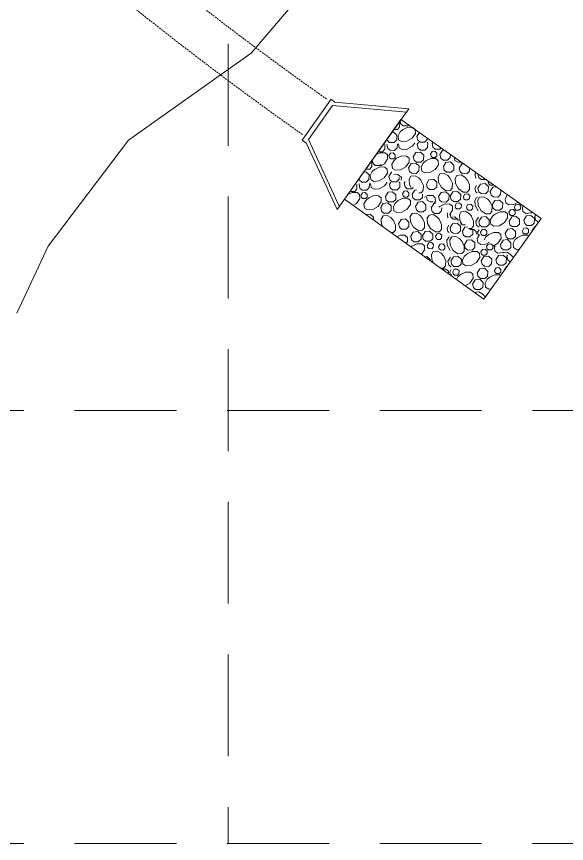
# Model space of a CAD drawing. Extents: x 33353 to 37237, y 80141 to 82571.
# Drawn here: x 35931.8 to 36008.8, y 80386.5 to 80502.3 of the extents above; entities that cross this region are included whole.
import ezdxf

# ---------------------------------------------------------------- set-up
doc = ezdxf.new("R2010")
doc.units = 0
doc.header["$MEASUREMENT"] = 0
doc.linetypes.add('HIDDEN', pattern=[0.375, 0.25, -0.125])
doc.layers.add('GRID', color=254, linetype='HIDDEN')
for name, color, linetype, lineweight in [('STRM-42', 7, 'Continuous', 0), ('TOPOSHD-33', 7, 'Continuous', 0), ('TOPOSHD-43', 7, 'Continuous', 0), ('TOPOSHD-6', 7, 'Continuous', 0)]:
    doc.layers.add(name, color=color, linetype=linetype, lineweight=lineweight)

# ---------------------------------------------------------------- blocks, each defined once
blk = doc.blocks.new('A$C7B3A522E')
at = {"layer": 'STRM-42', "color": 1, "linetype": 'Continuous', "lineweight": 0}
for p, q in [((7.56, 24.79), (0, 13.41)), ((7.4, 24.51), (7.43, 24.46)), ((7.43, 24.46), (7.43, 23.77)), ((7.59, 24.2), (7.47, 24.61)), ((27.6, 11.52), (7.55, 24.79)), ((7.15, 23.41), (6.64, 23.38)), ((7.43, 23.77), (7.15, 23.41)), ((7.53, 23.07), (7.88, 23.41)), ((7.91, 23.94), (7.59, 24.2)), ((7.85, 23.39), (8.57, 23.75)), ((8.55, 23.94), (7.91, 23.94)), ((8.72, 24.12), (8.55, 23.94)), ((8.57, 23.75), (9.26, 23.75)), ((9.26, 23.75), (9.61, 23.47)), ((9.61, 23.47), (9.65, 22.91)), ((5.76, 21.83), (5.71, 22)), ((6.36, 22.97), (6.61, 23)), ((6.61, 23), (7.09, 22.58)), ((7.09, 22.58), (7.08, 21.94)), ((7.24, 22.53), (7.53, 23.07)), ((7.33, 21.96), (7.24, 22.53)), ((9.21, 22.23), (8.48, 21.78)), ((9.65, 22.91), (9.21, 22.23)), ((9.87, 22.47), (10.22, 23.07)), ((10.01, 21.99), (9.87, 22.47)), ((10.22, 23.07), (10.26, 23.08)), ((11.33, 22.1), (10.97, 21.73)), ((11.34, 22.35), (11.33, 22.1)), ((5.43, 21.25), (5.43, 20.57)), ((5.72, 21.2), (5.77, 21.28)), ((5.72, 21.2), (5.77, 21.28)), ((5.86, 20.71), (5.72, 21.2)), ((6.08, 21.56), (5.76, 21.83)), ((6.72, 21.57), (6.08, 21.56)), ((7.08, 21.94), (6.72, 21.57)), ((7.19, 21.4), (7.18, 20.82)), ((7.76, 21.71), (7.33, 21.96)), ((7.43, 20.85), (7.34, 21.41)), ((7.86, 20.6), (7.43, 20.85)), ((8.48, 21.78), (7.76, 21.71)), ((9.31, 21.12), (8.58, 20.67)), ((9.63, 21.61), (9.31, 21.12)), ((9.97, 21.36), (10.15, 21.66)), ((9.97, 21.36), (10.15, 21.66)), ((10.11, 20.87), (9.97, 21.36)), ((10.34, 21.72), (10.01, 21.99)), ((10.43, 20.61), (10.11, 20.87)), ((10.97, 21.73), (10.34, 21.72)), ((11.43, 20.98), (11.07, 20.62)), ((11.29, 21.76), (11.44, 21.63)), ((11.44, 21.63), (11.43, 20.98)), ((12.03, 21.56), (12.17, 21.8)), ((12.03, 21.56), (12.17, 21.8)), ((12.17, 21.08), (12.03, 21.56)), ((12.49, 20.81), (12.17, 21.08)), ((13.32, 21.02), (13.12, 20.82)), ((4.21, 19.78), (4.8, 20.07)), ((4.59, 20.18), (4.52, 20.23)), ((5.15, 20.22), (4.59, 20.18)), ((4.8, 20.07), (5.49, 20.07)), ((5.43, 20.57), (5.15, 20.22)), ((5.49, 20.07), (5.84, 19.79)), ((5.84, 19.79), (5.88, 19.23)), ((6.18, 20.45), (5.86, 20.71)), ((6.03, 19.7), (6.25, 20.06)), ((6.12, 19.41), (6.03, 19.7)), ((6.81, 20.46), (6.18, 20.45)), ((6.25, 20.06), (6.62, 20.12)), ((6.62, 20.12), (6.91, 19.86)), ((7.18, 20.82), (6.81, 20.46)), ((6.91, 19.86), (6.91, 19.48)), ((7.11, 19.36), (7.83, 19.71)), ((7.83, 19.71), (8.52, 19.71)), ((8.58, 20.67), (7.86, 20.6)), ((8.52, 19.71), (8.87, 19.44)), ((9.46, 19.63), (9.81, 20.24)), ((9.81, 20.24), (10.45, 20.33)), ((11.07, 20.62), (10.43, 20.61)), ((10.45, 20.33), (10.93, 19.91)), ((10.93, 19.91), (10.92, 19.26)), ((11.86, 20.08), (12.07, 20.44)), ((11.95, 19.79), (11.86, 20.08)), ((12.14, 19.63), (11.95, 19.79)), ((12.07, 20.44), (12.45, 20.5)), ((12.45, 20.5), (12.74, 20.24)), ((13.12, 20.82), (12.49, 20.81)), ((12.74, 19.85), (12.52, 19.64)), ((12.74, 20.24), (12.74, 19.85)), ((13.18, 20.05), (13.53, 20.65)), ((13.32, 19.56), (13.18, 20.05)), ((13.53, 20.65), (13.81, 20.69)), ((14.65, 20.12), (14.64, 19.67)), ((15.31, 19.31), (15.24, 19.73)), ((3.66, 18.84), (3.68, 18.79)), ((3.68, 18.79), (3.69, 18.1)), ((3.85, 18.53), (3.73, 18.94)), ((4.17, 18.27), (3.85, 18.53)), ((5.44, 18.55), (4.96, 18.26)), ((5.88, 19.23), (5.44, 18.55)), ((6.31, 19.25), (6.12, 19.41)), ((6.69, 19.26), (6.31, 19.25)), ((6.5, 18.5), (6.78, 19.04)), ((6.91, 19.48), (6.69, 19.26)), ((6.78, 19.04), (7.13, 19.37)), ((8.91, 18.88), (8.47, 18.2)), ((8.84, 18.07), (9.2, 18.67)), ((8.87, 19.44), (8.91, 18.88)), ((9.2, 18.67), (9.83, 18.76)), ((9.6, 19.15), (9.46, 19.63)), ((9.93, 18.89), (9.6, 19.15)), ((9.83, 18.76), (10.31, 18.34)), ((10.56, 18.9), (9.93, 18.89)), ((10.92, 19.26), (10.56, 18.9)), ((10.61, 18.25), (10.89, 18.8)), ((10.89, 18.8), (11.24, 19.13)), ((11.21, 19.11), (11.93, 19.47)), ((11.93, 19.47), (12.62, 19.47)), ((12.52, 19.64), (12.14, 19.63)), ((13.02, 18.63), (12.58, 17.95)), ((12.62, 19.47), (12.98, 19.18)), ((12.98, 19.18), (13.02, 18.63)), ((13.65, 19.3), (13.32, 19.56)), ((14.28, 19.31), (13.65, 19.3)), ((13.71, 18.38), (14.06, 18.98)), ((14.06, 18.98), (14.69, 19.07)), ((14.64, 19.67), (14.28, 19.31)), ((14.69, 19.07), (15.18, 18.65)), ((15.18, 18.65), (15.17, 18)), ((15.74, 19.05), (15.31, 19.31)), ((16.17, 19.1), (15.74, 19.05)), ((15.92, 18.22), (16.27, 18.83)), ((16.27, 18.83), (16.52, 18.86)), ((3.41, 17.74), (2.9, 17.71)), ((3.69, 18.1), (3.41, 17.74)), ((3.5, 16.86), (3.78, 17.4)), ((3.78, 17.4), (4.13, 17.74)), ((4.11, 17.72), (4.83, 18.08)), ((4.8, 18.27), (4.17, 18.27)), ((4.98, 18.45), (4.8, 18.27)), ((4.83, 18.08), (5.52, 18.08)), ((5.52, 18.08), (5.87, 17.8)), ((5.87, 17.8), (5.91, 17.24)), ((6.13, 16.8), (6.48, 17.4)), ((6.48, 17.4), (6.52, 17.41)), ((6.59, 17.93), (6.5, 18.5)), ((7.02, 17.68), (6.59, 17.93)), ((7.74, 17.75), (7.02, 17.68)), ((8.47, 18.2), (7.74, 17.75)), ((8.98, 17.58), (8.84, 18.07)), ((9.3, 17.32), (8.98, 17.58)), ((10.3, 17.69), (9.94, 17.33)), ((10.31, 18.34), (10.3, 17.69)), ((10.7, 17.68), (10.61, 18.25)), ((11.13, 17.43), (10.7, 17.68)), ((11.85, 17.51), (11.13, 17.43)), ((12.58, 17.95), (11.85, 17.51)), ((13.26, 17.35), (13.83, 17.44)), ((13.85, 17.89), (13.71, 18.38)), ((13.83, 17.44), (14.37, 17.16)), ((14.17, 17.63), (13.85, 17.89)), ((14.8, 17.64), (14.17, 17.63)), ((15.17, 18), (14.8, 17.64)), ((16.06, 17.74), (15.92, 18.22)), ((16.38, 17.48), (16.06, 17.74)), ((17.01, 17.49), (16.38, 17.48)), ((17.38, 17.85), (17.01, 17.49)), ((17.38, 18.28), (17.38, 17.85)), ((18.15, 17.44), (18.29, 17.67)), ((18.15, 17.44), (18.29, 17.67)), ((18.29, 16.96), (18.15, 17.44)), ((18.71, 17), (18.57, 17.48)), ((2.02, 16.16), (1.97, 16.33)), ((2.62, 17.3), (2.86, 17.33)), ((2.86, 17.33), (3.35, 16.91)), ((3.34, 16.27), (2.97, 15.9)), ((3.35, 16.91), (3.34, 16.27)), ((3.59, 16.29), (3.5, 16.86)), ((4.02, 16.04), (3.59, 16.29)), ((5.47, 16.56), (4.74, 16.11)), ((5.91, 17.24), (5.47, 16.56)), ((6.27, 16.32), (6.13, 16.8)), ((6.59, 16.05), (6.27, 16.32)), ((6.79, 17.02), (7.39, 17.12)), ((7.59, 16.43), (7.23, 16.06)), ((7.39, 17.12), (7.87, 16.7)), ((7.59, 16.68), (7.59, 16.43)), ((7.87, 16.7), (7.87, 16.3)), ((8.96, 16.47), (9.21, 16.9)), ((9.03, 15.75), (8.96, 16.47)), ((9.21, 16.9), (9.78, 16.99)), ((9.94, 17.33), (9.3, 17.32)), ((9.78, 16.99), (10.32, 16.7)), ((10.32, 16.7), (10.66, 16.36)), ((10.63, 16.38), (11, 15.66)), ((11.4, 15.88), (11.75, 16.49)), ((11.75, 16.49), (12.38, 16.58)), ((12.38, 16.58), (12.87, 16.16)), ((13.01, 16.92), (13.26, 17.35)), ((13.08, 16.2), (13.01, 16.92)), ((14.37, 17.16), (14.7, 16.81)), ((14.68, 16.84), (15.04, 16.12)), ((15.4, 16.77), (15.65, 17.2)), ((15.48, 16.05), (15.4, 16.77)), ((15.65, 17.2), (16.22, 17.29)), ((16.22, 17.29), (16.77, 17)), ((16.77, 17), (17.1, 16.65)), ((17.08, 16.68), (17.44, 15.96)), ((18.35, 16.91), (18.29, 16.96)), ((19.03, 16.74), (18.71, 17)), ((19.67, 16.74), (19.03, 16.74)), ((19.67, 16.74), (19.67, 16.74)), ((20.05, 16.44), (20.07, 16.48)), ((20.05, 16.44), (20.07, 16.48)), ((20.13, 16.15), (20.05, 16.44)), ((1.69, 15.58), (1.69, 14.9)), ((1.98, 15.53), (2.02, 15.61)), ((1.98, 15.53), (2.02, 15.61)), ((2.12, 15.04), (1.98, 15.53)), ((2.34, 15.89), (2.02, 16.16)), ((2.97, 15.9), (2.34, 15.89)), ((3.43, 15.15), (3.07, 14.79)), ((3.44, 15.73), (3.43, 15.15)), ((3.69, 15.18), (3.6, 15.74)), ((4.12, 14.93), (3.69, 15.18)), ((4.74, 16.11), (4.02, 16.04)), ((5.57, 15.45), (4.83, 15)), ((5.89, 15.94), (5.57, 15.45)), ((6.23, 15.69), (6.41, 15.99)), ((6.23, 15.69), (6.41, 15.99)), ((6.37, 15.2), (6.23, 15.69)), ((6.69, 14.94), (6.37, 15.2)), ((7.23, 16.06), (6.59, 16.05)), ((7.69, 15.31), (7.33, 14.95)), ((7.55, 16.09), (7.7, 15.96)), ((7.7, 15.96), (7.69, 15.31)), ((8.29, 15.89), (8.42, 16.13)), ((8.29, 15.89), (8.42, 16.13)), ((8.43, 15.41), (8.29, 15.89)), ((8.75, 15.14), (8.43, 15.41)), ((9.38, 15.15), (8.75, 15.14)), ((9.28, 15.35), (9.03, 15.75)), ((9.58, 15.35), (9.38, 15.15)), ((11, 15.66), (11, 14.97)), ((11.54, 15.4), (11.4, 15.88)), ((11.86, 15.14), (11.54, 15.4)), ((12.49, 15.15), (11.86, 15.14)), ((12.86, 15.51), (12.49, 15.15)), ((12.87, 16.16), (12.86, 15.51)), ((13.53, 15.47), (13.08, 16.2)), ((14.2, 15.03), (13.53, 15.47)), ((14.76, 15.07), (14.2, 15.03)), ((15.04, 15.42), (14.76, 15.07)), ((15.04, 16.12), (15.04, 15.42)), ((15.93, 15.32), (15.48, 16.05)), ((16.6, 14.88), (15.93, 15.32)), ((17.44, 15.27), (17.16, 14.92)), ((17.44, 15.96), (17.44, 15.27)), ((18.22, 15.47), (18.44, 15.86)), ((18.22, 15.47), (18.44, 15.86)), ((18.35, 14.98), (18.22, 15.47)), ((18.64, 15.5), (18.98, 16.1)), ((18.78, 15.02), (18.64, 15.5)), ((18.98, 16.1), (19.62, 16.19)), ((19.62, 16.19), (20.1, 15.77)), ((20.09, 15.13), (19.73, 14.76)), ((20.1, 15.77), (20.09, 15.13)), ((20.32, 15.99), (20.13, 16.15)), ((20.7, 16), (20.32, 15.99)), ((20.37, 15.09), (20.72, 15.69)), ((20.51, 14.6), (20.37, 15.09)), ((20.73, 16.03), (20.7, 16)), ((20.72, 15.69), (21.14, 15.75)), ((21.84, 15.28), (21.83, 14.71)), ((0.47, 14.11), (1.06, 14.4)), ((0.85, 14.51), (0.78, 14.56)), ((1.41, 14.55), (0.85, 14.51)), ((1.06, 14.4), (1.75, 14.4)), ((1.69, 14.9), (1.41, 14.55)), ((1.75, 14.4), (2.1, 14.12)), ((2.1, 14.12), (2.14, 13.56)), ((2.44, 14.78), (2.12, 15.04)), ((2.29, 14.03), (2.5, 14.39)), ((2.38, 13.74), (2.29, 14.03)), ((3.07, 14.79), (2.44, 14.78)), ((2.5, 14.39), (2.88, 14.45)), ((2.88, 14.45), (3.17, 14.19)), ((3.17, 14.19), (3.17, 13.81)), ((3.36, 13.69), (4.08, 14.04)), ((4.08, 14.04), (4.77, 14.05)), ((4.83, 15), (4.12, 14.93)), ((4.77, 14.05), (5.13, 13.77)), ((5.72, 13.96), (6.07, 14.57)), ((5.86, 13.48), (5.72, 13.96)), ((6.07, 14.57), (6.7, 14.66)), ((7.33, 14.95), (6.69, 14.94)), ((6.7, 14.66), (7.19, 14.24)), ((7.19, 14.24), (7.18, 13.59)), ((8.12, 14.41), (8.33, 14.77)), ((8.21, 14.12), (8.12, 14.41)), ((8.4, 13.96), (8.21, 14.12)), ((8.33, 14.77), (8.71, 14.83)), ((8.78, 13.97), (8.4, 13.96)), ((8.71, 14.83), (9, 14.57)), ((9, 14.18), (8.78, 13.97)), ((9, 14.57), (9, 14.18)), ((9.44, 14.38), (9.79, 14.98)), ((9.58, 13.89), (9.44, 14.38)), ((9.79, 14.98), (10.07, 15.02)), ((10.72, 14.62), (10.39, 14.6)), ((10.9, 14), (10.54, 13.64)), ((11, 14.97), (10.72, 14.62)), ((10.91, 14.45), (10.9, 14)), ((11.2, 14.05), (11.66, 14.28)), ((11.56, 13.64), (11.5, 14.06)), ((11.66, 14.28), (12.35, 14.29)), ((12.35, 14.29), (12.7, 14)), ((12.7, 14), (12.74, 13.45)), ((13.16, 14.17), (13.51, 14.77)), ((13.3, 13.69), (13.16, 14.17)), ((13.51, 14.77), (14.14, 14.87)), ((14.14, 14.87), (14.63, 14.45)), ((14.63, 14.45), (14.62, 13.8)), ((14.8, 14.29), (15.15, 14.89)), ((14.94, 13.81), (14.8, 14.29)), ((15.15, 14.89), (15.79, 14.98)), ((15.79, 14.98), (16.27, 14.56)), ((16.26, 13.92), (15.89, 13.55)), ((16.27, 14.56), (16.26, 13.92)), ((17.16, 14.92), (16.6, 14.88)), ((16.63, 14.28), (16.84, 14.64)), ((16.72, 13.98), (16.63, 14.28)), ((16.91, 13.83), (16.72, 13.98)), ((16.84, 14.64), (17.22, 14.69)), ((17.22, 14.69), (17.51, 14.44)), ((17.51, 14.05), (17.29, 13.83)), ((17.51, 14.44), (17.51, 14.05)), ((18.23, 13.78), (18.48, 14.21)), ((18.53, 14.84), (18.35, 14.98)), ((18.48, 14.21), (18.59, 14.23)), ((18.65, 13.82), (18.9, 14.25)), ((19.1, 14.76), (18.78, 15.02)), ((18.9, 14.25), (19.47, 14.34)), ((19.73, 14.76), (19.1, 14.76)), ((19.47, 14.34), (20.01, 14.05)), ((20.01, 14.05), (20.35, 13.7)), ((20.83, 14.34), (20.51, 14.6)), ((21.46, 14.35), (20.83, 14.34)), ((21.06, 13.83), (21.69, 13.93)), ((21.83, 14.71), (21.46, 14.35)), ((21.69, 13.93), (22.18, 13.51)), ((22.5, 14.14), (22.77, 14.66)), ((22.58, 13.56), (22.5, 14.14)), ((0, 13.41), (19.91, 0)), ((1.7, 12.89), (1.21, 12.59)), ((2.14, 13.56), (1.7, 12.89)), ((2.57, 13.58), (2.38, 13.74)), ((2.95, 13.59), (2.57, 13.58)), ((2.75, 12.83), (3.04, 13.37)), ((2.85, 12.26), (2.75, 12.83)), ((3.17, 13.81), (2.95, 13.59)), ((3.04, 13.37), (3.39, 13.71)), ((5.16, 13.21), (4.73, 12.53)), ((5.1, 12.4), (5.45, 13)), ((5.13, 13.77), (5.16, 13.21)), ((5.45, 13), (6.09, 13.09)), ((6.18, 13.22), (5.86, 13.48)), ((6.09, 13.09), (6.57, 12.67)), ((6.82, 13.23), (6.18, 13.22)), ((7.18, 13.59), (6.82, 13.23)), ((6.87, 12.58), (7.15, 13.13)), ((7.15, 13.13), (7.5, 13.46)), ((7.47, 13.44), (8.19, 13.8)), ((8.19, 13.8), (8.88, 13.8)), ((9.28, 12.96), (8.83, 12.29)), ((8.88, 13.8), (9.24, 13.52)), ((9.24, 13.52), (9.28, 12.96)), ((9.9, 13.63), (9.58, 13.89)), ((10.54, 13.64), (9.9, 13.63)), ((9.97, 12.71), (10.32, 13.31)), ((10.32, 13.31), (10.95, 13.4)), ((10.95, 13.4), (11.43, 12.98)), ((11.43, 12.98), (11.43, 12.33)), ((11.99, 13.39), (11.56, 13.64)), ((12.42, 13.43), (11.99, 13.39)), ((12.18, 12.55), (12.53, 13.16)), ((12.53, 13.16), (12.78, 13.19)), ((12.74, 13.45), (12.54, 13.15)), ((13.25, 12.67), (13.4, 12.82)), ((13.25, 12.67), (13.4, 12.82)), ((13.62, 13.43), (13.3, 13.69)), ((13.37, 12.79), (14.09, 13.16)), ((14.25, 13.43), (13.62, 13.43)), ((14.09, 13.16), (14.78, 13.16)), ((14.62, 13.8), (14.25, 13.43)), ((14.78, 13.16), (15.13, 12.87)), ((15.26, 13.54), (14.94, 13.81)), ((15.13, 12.87), (15.17, 12.32)), ((15.89, 13.55), (15.26, 13.54)), ((15.5, 12.97), (15.71, 13.33)), ((15.59, 12.68), (15.5, 12.97)), ((15.71, 13.33), (16.09, 13.39)), ((16.09, 13.39), (16.38, 13.13)), ((16.38, 12.74), (16.16, 12.52)), ((16.38, 13.13), (16.38, 12.74)), ((17.29, 13.83), (16.91, 13.83)), ((17.1, 12.83), (17.31, 13.19)), ((17.19, 12.54), (17.1, 12.83)), ((17.31, 13.19), (17.69, 13.24)), ((17.69, 13.24), (17.98, 12.99)), ((17.98, 12.99), (17.97, 12.6)), ((18.31, 13.06), (18.23, 13.78)), ((18.75, 12.33), (18.31, 13.06)), ((18.73, 13.1), (18.65, 13.82)), ((19.18, 12.37), (18.73, 13.1)), ((20.33, 13.73), (20.69, 13.01)), ((20.69, 13.01), (20.69, 12.32)), ((20.71, 13.23), (21.06, 13.83)), ((20.85, 12.75), (20.71, 13.23)), ((21.17, 12.49), (20.85, 12.75)), ((22.17, 12.86), (21.81, 12.5)), ((22.18, 13.51), (22.17, 12.86)), ((23.02, 13.31), (22.58, 13.56)), ((23.73, 13.39), (23.02, 13.31)), ((24.21, 13.68), (23.73, 13.39)), ((23.82, 13.03), (24.02, 13.4)), ((23.9, 12.74), (23.82, 13.03)), ((24.09, 12.59), (23.9, 12.74)), ((24.02, 13.4), (24.4, 13.45)), ((24.4, 13.45), (24.69, 13.2)), ((24.69, 12.81), (24.47, 12.6)), ((24.69, 13.2), (24.69, 12.81)), ((24.93, 13), (25.01, 13.15)), ((25.02, 12.43), (24.93, 13)), ((3.28, 12.01), (2.85, 12.26)), ((4, 12.08), (3.28, 12.01)), ((4.73, 12.53), (4, 12.08)), ((5.24, 11.91), (5.1, 12.4)), ((5.56, 11.65), (5.24, 11.91)), ((6.2, 11.66), (5.56, 11.65)), ((6.56, 12.02), (6.2, 11.66)), ((6.57, 12.67), (6.56, 12.02)), ((6.96, 12.01), (6.87, 12.58)), ((7.38, 11.76), (6.96, 12.01)), ((8.1, 11.84), (7.38, 11.76)), ((8.83, 12.29), (8.1, 11.84)), ((9.26, 11.25), (9.51, 11.68)), ((9.51, 11.68), (10.08, 11.77)), ((10.11, 12.23), (9.97, 12.71)), ((10.08, 11.77), (10.62, 11.49)), ((10.43, 11.96), (10.11, 12.23)), ((11.06, 11.97), (10.43, 11.96)), ((11.43, 12.33), (11.06, 11.97)), ((11.91, 11.53), (12.48, 11.62)), ((12.32, 12.07), (12.18, 12.55)), ((12.64, 11.81), (12.32, 12.07)), ((12.48, 11.62), (13.02, 11.33)), ((13.27, 11.82), (12.64, 11.81)), ((13.64, 12.18), (13.27, 11.82)), ((13.64, 12.61), (13.64, 12.18)), ((14.41, 11.78), (14.54, 12)), ((14.41, 11.78), (14.54, 12)), ((14.55, 11.29), (14.41, 11.78)), ((15.17, 12.32), (14.75, 11.66)), ((14.97, 11.33), (14.83, 11.81)), ((15.78, 12.52), (15.59, 12.68)), ((16.16, 12.52), (15.78, 12.52)), ((16.14, 11.7), (16.39, 12.13)), ((16.21, 10.98), (16.14, 11.7)), ((16.39, 12.13), (16.96, 12.22)), ((16.96, 12.22), (17.5, 11.93)), ((17.38, 12.38), (17.19, 12.54)), ((17.76, 12.38), (17.38, 12.38)), ((17.5, 11.93), (17.84, 11.58)), ((17.97, 12.6), (17.76, 12.38)), ((17.81, 11.61), (18.17, 10.89)), ((19.85, 11.93), (19.18, 12.37)), ((20.41, 11.97), (19.85, 11.93)), ((20.69, 12.32), (20.41, 11.97)), ((20.5, 11.08), (20.78, 11.63)), ((20.78, 11.63), (21.13, 11.96)), ((21.11, 11.94), (21.83, 12.3)), ((21.81, 12.5), (21.17, 12.49)), ((21.83, 12.3), (22.52, 12.3)), ((22.52, 12.3), (22.87, 12.02)), ((22.87, 12.02), (22.91, 11.46)), ((23.05, 12.27), (23.26, 12.63)), ((23.14, 11.98), (23.05, 12.27)), ((23.13, 11.02), (23.48, 11.62)), ((23.33, 11.82), (23.14, 11.98)), ((23.26, 12.63), (23.64, 12.69)), ((23.71, 11.83), (23.33, 11.82)), ((23.48, 11.62), (24.12, 11.72)), ((23.64, 12.69), (23.93, 12.44)), ((23.93, 12.05), (23.71, 11.83)), ((23.93, 12.44), (23.93, 12.05)), ((24.47, 12.6), (24.09, 12.59)), ((24.12, 11.72), (24.6, 11.3)), ((25.45, 12.18), (25.02, 12.43)), ((25.19, 11.23), (25.54, 11.83)), ((26.17, 12.26), (25.45, 12.18)), ((25.54, 11.83), (26.17, 11.92)), ((26.25, 12.31), (26.17, 12.26)), ((26.17, 11.92), (26.66, 11.5)), ((26.7, 11.78), (26.8, 11.94)), ((26.7, 11.78), (26.8, 11.94)), ((26.84, 11.29), (26.7, 11.78)), ((3.05, 11.35), (3.65, 11.45)), ((3.65, 11.45), (4.13, 11.03)), ((4.13, 11.03), (4.13, 10.63)), ((5.22, 10.8), (5.47, 11.23)), ((5.29, 10.08), (5.22, 10.8)), ((5.47, 11.23), (6.04, 11.32)), ((6.04, 11.32), (6.58, 11.03)), ((6.58, 11.03), (6.91, 10.69)), ((6.89, 10.71), (7.25, 9.99)), ((7.66, 10.21), (8.01, 10.82)), ((8.01, 10.82), (8.64, 10.91)), ((8.64, 10.91), (9.12, 10.49)), ((9.12, 10.49), (9.12, 9.84)), ((9.33, 10.53), (9.26, 11.25)), ((9.78, 9.8), (9.33, 10.53)), ((10.62, 11.49), (10.96, 11.14)), ((10.94, 11.17), (11.3, 10.45)), ((11.3, 10.45), (11.3, 9.75)), ((11.66, 11.1), (11.91, 11.53)), ((11.73, 10.38), (11.66, 11.1)), ((13.02, 11.33), (13.36, 10.98)), ((13.34, 11.01), (13.7, 10.29)), ((14.61, 11.24), (14.55, 11.29)), ((14.89, 9.83), (15.24, 10.43)), ((15.29, 11.07), (14.97, 11.33)), ((15.2, 11.36), (15.52, 11.41)), ((15.24, 10.43), (15.87, 10.53)), ((15.92, 11.07), (15.29, 11.07)), ((15.52, 11.41), (16, 10.99)), ((15.87, 10.53), (16.36, 10.1)), ((15.93, 11.07), (15.92, 11.07)), ((16, 10.99), (16, 10.82)), ((16.52, 10.47), (16.21, 10.98)), ((16.3, 10.77), (16.32, 10.81)), ((16.3, 10.77), (16.32, 10.81)), ((16.39, 10.48), (16.31, 10.77)), ((16.58, 10.32), (16.39, 10.48)), ((18.17, 10.89), (18.18, 10.2)), ((18.46, 10.83), (18.81, 11.43)), ((18.6, 10.34), (18.46, 10.83)), ((18.81, 11.43), (18.83, 11.43)), ((18.88, 10.86), (19.23, 11.46)), ((19.02, 10.38), (18.88, 10.86)), ((19.23, 11.46), (19.87, 11.56)), ((19.87, 11.56), (20.35, 11.14)), ((19.91, 0), (27.61, 11.5)), ((20.34, 10.49), (19.97, 10.13)), ((20.35, 11.14), (20.34, 10.49)), ((20.59, 10.51), (20.5, 11.08)), ((21.02, 10.26), (20.59, 10.51)), ((22.47, 10.79), (21.74, 10.34)), ((22.91, 11.46), (22.47, 10.79)), ((23.27, 10.53), (23.13, 11.02)), ((23.59, 10.27), (23.27, 10.53)), ((24.59, 10.65), (24.23, 10.28)), ((24.6, 11.3), (24.59, 10.65)), ((26.66, 11.5), (26.65, 10.85)), ((27.16, 11.03), (26.84, 11.29)), ((27.26, 11.03), (27.16, 11.03)), ((27.54, 11.44), (27.54, 11.44)), ((5.54, 9.68), (5.29, 10.08)), ((7.25, 9.3), (6.97, 8.95)), ((7.25, 9.99), (7.25, 9.3)), ((7.8, 9.73), (7.66, 10.21)), ((8.12, 9.47), (7.8, 9.73)), ((8.75, 9.48), (8.12, 9.47)), ((9.12, 9.84), (8.75, 9.48)), ((10.46, 9.36), (9.78, 9.8)), ((11.02, 9.4), (10.46, 9.36)), ((11.3, 9.75), (11.02, 9.4)), ((11.41, 9.22), (12.04, 9.31)), ((12.18, 9.65), (11.73, 10.38)), ((12.04, 9.31), (12.53, 8.89)), ((12.86, 9.21), (12.18, 9.65)), ((13.7, 9.6), (13.42, 9.25)), ((13.7, 10.29), (13.7, 9.6)), ((14.47, 9.8), (14.7, 10.19)), ((14.47, 9.8), (14.7, 10.19)), ((14.61, 9.31), (14.47, 9.8)), ((14.79, 9.17), (14.61, 9.31)), ((15.03, 9.35), (14.89, 9.83)), ((15.35, 9.09), (15.03, 9.35)), ((16.35, 9.46), (15.98, 9.09)), ((16.36, 10.1), (16.35, 9.46)), ((16.96, 10.33), (16.58, 10.32)), ((16.63, 9.42), (16.98, 10.02)), ((16.77, 8.93), (16.63, 9.42)), ((16.99, 10.36), (16.96, 10.33)), ((16.98, 10.02), (17.4, 10.08)), ((17.89, 9.85), (17.49, 9.82)), ((17.67, 9.7), (18.23, 9.7)), ((18.18, 10.2), (17.89, 9.85)), ((18.09, 9.61), (18.09, 9.04)), ((18.23, 9.7), (18.58, 9.42)), ((18.58, 9.42), (18.61, 9.06)), ((18.92, 10.08), (18.6, 10.34)), ((18.77, 9.33), (18.98, 9.69)), ((18.77, 9.33), (18.98, 9.69)), ((18.86, 9.04), (18.77, 9.33)), ((18.95, 10.08), (18.92, 10.08)), ((19.34, 10.11), (19.02, 10.38)), ((19.19, 9.37), (19.41, 9.73)), ((19.28, 9.08), (19.19, 9.37)), ((19.97, 10.13), (19.34, 10.11)), ((19.41, 9.73), (19.78, 9.78)), ((19.78, 9.78), (20.07, 9.53)), ((20.07, 9.53), (20.07, 9.14)), ((20.27, 9.02), (20.99, 9.38)), ((20.99, 9.38), (21.68, 9.38)), ((21.74, 10.34), (21.02, 10.26)), ((21.68, 9.38), (22.03, 9.1)), ((22.62, 9.3), (22.98, 9.9)), ((22.77, 8.82), (22.62, 9.3)), ((22.98, 9.9), (23.61, 10)), ((24.23, 10.28), (23.59, 10.27)), ((23.61, 10), (24.09, 9.58)), ((24.09, 9.58), (24.08, 8.92)), ((6.97, 8.95), (6.65, 8.93)), ((7.46, 8.38), (7.92, 8.61)), ((7.92, 8.61), (8.61, 8.62)), ((8.61, 8.62), (8.96, 8.34)), ((8.96, 8.34), (9, 7.78)), ((9.42, 8.5), (9.77, 9.1)), ((9.56, 8.02), (9.42, 8.5)), ((9.77, 9.1), (10.4, 9.2)), ((10.4, 9.2), (10.88, 8.78)), ((10.88, 8.13), (10.51, 7.76)), ((10.88, 8.78), (10.88, 8.13)), ((11.06, 8.62), (11.41, 9.22)), ((11.2, 8.14), (11.06, 8.62)), ((11.52, 7.87), (11.2, 8.14)), ((12.52, 8.25), (12.15, 7.88)), ((12.53, 8.89), (12.52, 8.25)), ((13.42, 9.25), (12.86, 9.21)), ((12.89, 8.61), (13.1, 8.97)), ((12.97, 8.32), (12.89, 8.61)), ((13.17, 8.16), (12.97, 8.32)), ((13.1, 8.97), (13.48, 9.02)), ((13.55, 8.16), (13.17, 8.16)), ((13.48, 9.02), (13.77, 8.77)), ((13.76, 8.38), (13.55, 8.16)), ((13.77, 8.77), (13.76, 8.38)), ((14.49, 8.11), (14.74, 8.54)), ((14.56, 7.39), (14.49, 8.11)), ((14.74, 8.54), (14.84, 8.56)), ((14.91, 8.15), (15.16, 8.58)), ((14.98, 7.43), (14.91, 8.15)), ((15.16, 8.58), (15.73, 8.67)), ((15.98, 9.09), (15.35, 9.09)), ((15.73, 8.67), (16.27, 8.38)), ((16.27, 8.38), (16.6, 8.03)), ((17.09, 8.67), (16.77, 8.93)), ((16.97, 7.56), (17.32, 8.17)), ((17.72, 8.68), (17.09, 8.67)), ((17.32, 8.17), (17.95, 8.26)), ((18.09, 9.04), (17.72, 8.68)), ((17.95, 8.26), (18.44, 7.84)), ((18.75, 8.47), (19.03, 8.99)), ((18.84, 7.89), (18.75, 8.47)), ((19.05, 8.88), (18.86, 9.04)), ((19.05, 8.88), (19.05, 8.88)), ((19.47, 8.92), (19.28, 9.08)), ((19.85, 8.93), (19.47, 8.92)), ((19.73, 8.31), (19.95, 8.71)), ((20.07, 9.14), (19.85, 8.93)), ((19.95, 8.71), (20.3, 9.04)), ((22.07, 8.55), (21.63, 7.87)), ((22, 7.73), (22.36, 8.33)), ((22.03, 9.1), (22.07, 8.55)), ((22.36, 8.33), (22.99, 8.43)), ((23.09, 8.55), (22.77, 8.82)), ((22.99, 8.43), (23.47, 8.01)), ((23.72, 8.56), (23.09, 8.55)), ((24.08, 8.92), (23.72, 8.56)), ((9, 7.78), (8.8, 7.48)), ((9.5, 7), (9.66, 7.15)), ((9.5, 7), (9.66, 7.15)), ((9.88, 7.76), (9.56, 8.02)), ((9.63, 7.12), (10.35, 7.49)), ((10.51, 7.76), (9.88, 7.76)), ((10.35, 7.49), (11.04, 7.49)), ((11.04, 7.49), (11.39, 7.2)), ((11.39, 7.2), (11.43, 6.65)), ((12.15, 7.88), (11.52, 7.87)), ((11.76, 7.3), (11.97, 7.66)), ((11.84, 7.01), (11.76, 7.3)), ((12.03, 6.85), (11.84, 7.01)), ((11.97, 7.66), (12.35, 7.72)), ((12.35, 7.72), (12.64, 7.46)), ((12.63, 7.07), (12.42, 6.85)), ((12.64, 7.46), (12.63, 7.07)), ((13.35, 7.16), (13.56, 7.52)), ((13.44, 6.87), (13.35, 7.16)), ((13.56, 7.52), (13.95, 7.57)), ((13.95, 7.57), (14.24, 7.32)), ((14.24, 7.32), (14.23, 6.93)), ((15.01, 6.66), (14.56, 7.39)), ((15.43, 6.7), (14.98, 7.43)), ((16.59, 8.06), (16.94, 7.34)), ((16.94, 7.34), (16.95, 6.65)), ((17.11, 7.08), (16.97, 7.56)), ((17.43, 6.82), (17.11, 7.08)), ((18.43, 7.19), (18.06, 6.83)), ((18.44, 7.84), (18.43, 7.19)), ((19.27, 7.64), (18.84, 7.89)), ((19.99, 7.72), (19.27, 7.64)), ((19.31, 6.6), (19.52, 6.96)), ((19.52, 6.96), (19.9, 7.02)), ((19.9, 7.02), (20.19, 6.77)), ((20.47, 8.01), (19.99, 7.72)), ((20.07, 7.37), (20.28, 7.73)), ((20.16, 7.07), (20.07, 7.37)), ((20.35, 6.92), (20.16, 7.07)), ((20.28, 7.73), (20.66, 7.78)), ((20.66, 7.78), (20.95, 7.53)), ((20.95, 7.14), (20.73, 6.93)), ((20.95, 7.53), (20.95, 7.14)), ((21.63, 7.87), (20.98, 7.47)), ((21.19, 7.33), (21.26, 7.48)), ((21.27, 6.76), (21.19, 7.33)), ((22.14, 7.25), (22, 7.73)), ((22.47, 6.99), (22.14, 7.25)), ((23.1, 7), (22.47, 6.99)), ((23.46, 7.36), (23.1, 7)), ((23.47, 8.01), (23.46, 7.36)), ((11.43, 6.65), (11, 5.99)), ((12.42, 6.85), (12.03, 6.85)), ((12.39, 6.03), (12.64, 6.46)), ((12.47, 5.31), (12.39, 6.03)), ((12.64, 6.46), (13.22, 6.55)), ((13.22, 6.55), (13.76, 6.26)), ((13.63, 6.71), (13.44, 6.87)), ((14.01, 6.71), (13.63, 6.71)), ((13.76, 6.26), (14.09, 5.91)), ((14.23, 6.93), (14.01, 6.71)), ((14.07, 5.94), (14.43, 5.22)), ((15.14, 5.19), (15.49, 5.79)), ((16.11, 6.26), (15.43, 6.7)), ((15.49, 5.79), (16.12, 5.89)), ((16.67, 6.3), (16.11, 6.26)), ((16.12, 5.89), (16.61, 5.47)), ((16.95, 6.65), (16.67, 6.3)), ((16.76, 5.41), (17.04, 5.96)), ((17.04, 5.96), (17.39, 6.29)), ((17.36, 6.27), (18.08, 6.63)), ((18.06, 6.83), (17.43, 6.82)), ((18.08, 6.63), (18.78, 6.63)), ((19.16, 5.79), (18.73, 5.12)), ((18.78, 6.63), (19.13, 6.35)), ((19.13, 6.35), (19.16, 5.79)), ((19.39, 6.31), (19.31, 6.6)), ((19.59, 6.15), (19.39, 6.31)), ((19.39, 5.35), (19.74, 5.95)), ((19.97, 6.16), (19.59, 6.15)), ((19.74, 5.95), (20.37, 6.05)), ((20.18, 6.38), (19.97, 6.16)), ((20.19, 6.77), (20.18, 6.38)), ((20.73, 6.93), (20.35, 6.92)), ((20.37, 6.05), (20.86, 5.63)), ((21.7, 6.51), (21.27, 6.76)), ((21.45, 5.56), (21.8, 6.16)), ((22.42, 6.59), (21.7, 6.51)), ((21.8, 6.16), (22.43, 6.25)), ((22.36, 6.54), (22.37, 6.57)), ((22.37, 6.57), (22.94, 6.66)), ((22.51, 6.64), (22.42, 6.59)), ((22.43, 6.25), (22.91, 5.83)), ((22.91, 5.83), (22.91, 5.18)), ((22.94, 6.66), (23.48, 6.37)), ((22.96, 6.11), (23.06, 6.27)), ((22.96, 6.11), (23.06, 6.27)), ((23.1, 5.62), (22.96, 6.11)), ((11.46, 5.69), (11.78, 5.74)), ((11.78, 5.74), (12.26, 5.32)), ((12.26, 5.32), (12.26, 5.15)), ((12.78, 4.8), (12.47, 5.31)), ((14.43, 5.22), (14.43, 4.53)), ((14.72, 5.16), (15.07, 5.76)), ((14.86, 4.67), (14.72, 5.16)), ((15.18, 4.41), (14.86, 4.67)), ((15.07, 5.76), (15.09, 5.76)), ((15.28, 4.71), (15.14, 5.19)), ((15.6, 4.44), (15.28, 4.71)), ((16.6, 4.82), (16.23, 4.46)), ((16.61, 5.47), (16.6, 4.82)), ((16.85, 4.84), (16.76, 5.41)), ((17.28, 4.59), (16.85, 4.84)), ((18, 4.67), (17.28, 4.59)), ((18.73, 5.12), (18, 4.67)), ((19.53, 4.87), (19.39, 5.35)), ((19.85, 4.6), (19.53, 4.87)), ((20.85, 4.98), (20.49, 4.61)), ((20.86, 5.63), (20.85, 4.98)), ((23.42, 5.36), (23.1, 5.62)), ((23.52, 5.36), (23.42, 5.36)), ((23.8, 5.77), (23.8, 5.77)), ((14.15, 4.18), (13.74, 4.15)), ((13.92, 4.03), (14.49, 4.03)), ((14.43, 4.53), (14.15, 4.18)), ((14.49, 4.03), (14.84, 3.75)), ((14.84, 3.75), (14.87, 3.4)), ((15.03, 3.66), (15.24, 4.02)), ((15.03, 3.66), (15.24, 4.02)), ((15.12, 3.37), (15.03, 3.66)), ((15.21, 4.41), (15.18, 4.41)), ((15.45, 3.7), (15.66, 4.06)), ((15.54, 3.41), (15.45, 3.7)), ((16.23, 4.46), (15.6, 4.44)), ((15.66, 4.06), (16.04, 4.11)), ((16.04, 4.11), (16.33, 3.86)), ((16.33, 3.86), (16.33, 3.47)), ((16.53, 3.35), (17.25, 3.71)), ((17.25, 3.71), (17.93, 3.71)), ((17.93, 3.71), (18.29, 3.43)), ((18.88, 3.63), (19.23, 4.23)), ((19.02, 3.15), (18.88, 3.63)), ((19.23, 4.23), (19.87, 4.33)), ((20.49, 4.61), (19.85, 4.6)), ((19.87, 4.33), (20.35, 3.91)), ((20.35, 3.91), (20.34, 3.25)), ((15.31, 3.21), (15.12, 3.37)), ((15.31, 3.21), (15.31, 3.21)), ((15.73, 3.25), (15.54, 3.41)), ((16.11, 3.26), (15.73, 3.25)), ((15.99, 2.64), (16.2, 3.04)), ((16.33, 3.47), (16.11, 3.26)), ((16.2, 3.04), (16.55, 3.37)), ((18.33, 2.88), (17.89, 2.2)), ((18.26, 2.06), (18.61, 2.67)), ((18.29, 3.43), (18.33, 2.88)), ((18.61, 2.67), (19.25, 2.76)), ((19.34, 2.88), (19.02, 3.15)), ((19.25, 2.76), (19.73, 2.34)), ((19.98, 2.9), (19.34, 2.88)), ((19.73, 2.34), (19.72, 1.69)), ((20.34, 3.25), (19.98, 2.9)), ((17.89, 2.2), (17.24, 1.8)), ((18.4, 1.58), (18.26, 2.06)), ((18.72, 1.32), (18.4, 1.58)), ((19.36, 1.33), (18.72, 1.32)), ((19.72, 1.69), (19.36, 1.33)), ((18.61, 0.87), (18.63, 0.9)), ((18.63, 0.9), (19.2, 0.99)), ((19.2, 0.99), (19.74, 0.7))]:
    blk.add_line(p, q, dxfattribs=at)
for points in [[(7.4, 24.51), (7.43, 24.46), (7.43, 23.77), (7.15, 23.41), (6.64, 23.38)], [(8.72, 24.12), (8.55, 23.94), (7.91, 23.94), (7.59, 24.2), (7.47, 24.61)], [(7.85, 23.39), (8.57, 23.75), (9.26, 23.75), (9.61, 23.47), (9.65, 22.91), (9.21, 22.23), (8.48, 21.78), (7.76, 21.71), (7.33, 21.96), (7.24, 22.53), (7.53, 23.07), (7.88, 23.41)], [(6.36, 22.97), (6.61, 23), (7.09, 22.58), (7.08, 21.94), (6.72, 21.57), (6.08, 21.56), (5.76, 21.83), (5.71, 22)], [(9.87, 22.47), (10.22, 23.07), (10.26, 23.08)], [(10.97, 21.73), (10.34, 21.72), (10.01, 21.99), (9.87, 22.47)], [(11.34, 22.35), (11.33, 22.1), (10.97, 21.73)], [(5.43, 21.25), (5.43, 20.57), (5.15, 20.22), (4.59, 20.18), (4.52, 20.23)], [(7.19, 21.4), (7.18, 20.82), (6.81, 20.46), (6.18, 20.45), (5.86, 20.71), (5.72, 21.2)], [(9.63, 21.61), (9.31, 21.12), (8.58, 20.67), (7.86, 20.6), (7.43, 20.85), (7.34, 21.41)], [(11.29, 21.76), (11.44, 21.63), (11.43, 20.98), (11.07, 20.62), (10.43, 20.61), (10.11, 20.87), (9.97, 21.36)], [(13.32, 21.02), (13.12, 20.82), (12.49, 20.81), (12.17, 21.08), (12.03, 21.56)], [(4.21, 19.78), (4.8, 20.07), (5.49, 20.07), (5.84, 19.79), (5.88, 19.23), (5.44, 18.55), (4.96, 18.26)], [(6.03, 19.7), (6.25, 20.06), (6.62, 20.12), (6.91, 19.86), (6.91, 19.48), (6.69, 19.26), (6.31, 19.25), (6.12, 19.41), (6.03, 19.7)], [(7.11, 19.36), (7.83, 19.71), (8.52, 19.71), (8.87, 19.44), (8.91, 18.88), (8.47, 18.2), (7.74, 17.75), (7.02, 17.68), (6.59, 17.93), (6.5, 18.5), (6.78, 19.04), (7.13, 19.37)], [(9.46, 19.63), (9.81, 20.24), (10.45, 20.33), (10.93, 19.91), (10.92, 19.26), (10.56, 18.9), (9.93, 18.89), (9.6, 19.15), (9.46, 19.63)], [(11.86, 20.08), (12.07, 20.44), (12.45, 20.5), (12.74, 20.24), (12.74, 19.85), (12.52, 19.64), (12.14, 19.63), (11.95, 19.79), (11.86, 20.08)], [(13.18, 20.05), (13.53, 20.65), (13.81, 20.69)], [(14.65, 20.12), (14.64, 19.67), (14.28, 19.31), (13.65, 19.3), (13.32, 19.56), (13.18, 20.05)], [(16.17, 19.1), (15.74, 19.05), (15.31, 19.31), (15.24, 19.73)], [(3.66, 18.84), (3.68, 18.79), (3.69, 18.1), (3.41, 17.74), (2.9, 17.71)], [(4.98, 18.45), (4.8, 18.27), (4.17, 18.27), (3.85, 18.53), (3.73, 18.94)], [(8.84, 18.07), (9.2, 18.67), (9.83, 18.76), (10.31, 18.34), (10.3, 17.69), (9.94, 17.33), (9.3, 17.32), (8.98, 17.58), (8.84, 18.07)], [(11.21, 19.11), (11.93, 19.47), (12.62, 19.47), (12.98, 19.18), (13.02, 18.63), (12.58, 17.95), (11.85, 17.51), (11.13, 17.43), (10.7, 17.68), (10.61, 18.25), (10.89, 18.8), (11.24, 19.13)], [(13.71, 18.38), (14.06, 18.98), (14.69, 19.07), (15.18, 18.65), (15.17, 18), (14.8, 17.64), (14.17, 17.63), (13.85, 17.89), (13.71, 18.38)], [(15.92, 18.22), (16.27, 18.83), (16.52, 18.86)], [(4.11, 17.72), (4.83, 18.08), (5.52, 18.08), (5.87, 17.8), (5.91, 17.24), (5.47, 16.56), (4.74, 16.11), (4.02, 16.04), (3.59, 16.29), (3.5, 16.86), (3.78, 17.4), (4.13, 17.74)], [(6.13, 16.8), (6.48, 17.4), (6.52, 17.41)], [(14.68, 16.84), (15.04, 16.12), (15.04, 15.42), (14.76, 15.07), (14.2, 15.03), (13.53, 15.47), (13.08, 16.2), (13.01, 16.92), (13.26, 17.35), (13.83, 17.44), (14.37, 17.16), (14.7, 16.81)], [(17.38, 18.28), (17.38, 17.85), (17.01, 17.49), (16.38, 17.48), (16.06, 17.74), (15.92, 18.22)], [(18.35, 16.91), (18.29, 16.96), (18.15, 17.44)], [(19.67, 16.74), (19.67, 16.74), (19.03, 16.74), (18.71, 17), (18.57, 17.48)], [(2.62, 17.3), (2.86, 17.33), (3.35, 16.91), (3.34, 16.27), (2.97, 15.9), (2.34, 15.89), (2.02, 16.16), (1.97, 16.33)], [(7.23, 16.06), (6.59, 16.05), (6.27, 16.32), (6.13, 16.8)], [(6.79, 17.02), (7.39, 17.12), (7.87, 16.7), (7.87, 16.3)], [(7.59, 16.68), (7.59, 16.43), (7.23, 16.06)], [(9.28, 15.35), (9.03, 15.75), (8.96, 16.47), (9.21, 16.9), (9.78, 16.99), (10.32, 16.7), (10.66, 16.36)], [(10.63, 16.38), (11, 15.66), (11, 14.97), (10.72, 14.62), (10.39, 14.6)], [(11.4, 15.88), (11.75, 16.49), (12.38, 16.58), (12.87, 16.16), (12.86, 15.51), (12.49, 15.15), (11.86, 15.14), (11.54, 15.4), (11.4, 15.88)], [(17.08, 16.68), (17.44, 15.96), (17.44, 15.27), (17.16, 14.92), (16.6, 14.88), (15.93, 15.32), (15.48, 16.05), (15.4, 16.77), (15.65, 17.2), (16.22, 17.29), (16.77, 17), (17.1, 16.65)], [(20.73, 16.03), (20.7, 16), (20.32, 15.99), (20.13, 16.15), (20.05, 16.44)], [(1.69, 15.58), (1.69, 14.9), (1.41, 14.55), (0.85, 14.51), (0.78, 14.56)], [(3.44, 15.73), (3.43, 15.15), (3.07, 14.79), (2.44, 14.78), (2.12, 15.04), (1.98, 15.53)], [(5.89, 15.94), (5.57, 15.45), (4.83, 15), (4.12, 14.93), (3.69, 15.18), (3.6, 15.74)], [(7.55, 16.09), (7.7, 15.96), (7.69, 15.31), (7.33, 14.95), (6.69, 14.94), (6.37, 15.2), (6.23, 15.69)], [(9.58, 15.35), (9.38, 15.15), (8.75, 15.14), (8.43, 15.41), (8.29, 15.89)], [(18.53, 14.84), (18.35, 14.98), (18.22, 15.47)], [(18.64, 15.5), (18.98, 16.1), (19.62, 16.19), (20.1, 15.77), (20.09, 15.13), (19.73, 14.76), (19.1, 14.76), (18.78, 15.02), (18.64, 15.5)], [(20.37, 15.09), (20.72, 15.69), (21.14, 15.75)], [(21.84, 15.28), (21.83, 14.71), (21.46, 14.35), (20.83, 14.34), (20.51, 14.6), (20.37, 15.09)], [(0.47, 14.11), (1.06, 14.4), (1.75, 14.4), (2.1, 14.12), (2.14, 13.56), (1.7, 12.89), (1.21, 12.59)], [(2.29, 14.03), (2.5, 14.39), (2.88, 14.45), (3.17, 14.19), (3.17, 13.81), (2.95, 13.59), (2.57, 13.58), (2.38, 13.74), (2.29, 14.03)], [(3.36, 13.69), (4.08, 14.04), (4.77, 14.05), (5.13, 13.77), (5.16, 13.21), (4.73, 12.53), (4, 12.08), (3.28, 12.01), (2.85, 12.26), (2.75, 12.83), (3.04, 13.37), (3.39, 13.71)], [(5.72, 13.96), (6.07, 14.57), (6.7, 14.66), (7.19, 14.24), (7.18, 13.59), (6.82, 13.23), (6.18, 13.22), (5.86, 13.48), (5.72, 13.96)], [(8.12, 14.41), (8.33, 14.77), (8.71, 14.83), (9, 14.57), (9, 14.18), (8.78, 13.97), (8.4, 13.96), (8.21, 14.12), (8.12, 14.41)], [(9.44, 14.38), (9.79, 14.98), (10.07, 15.02)], [(10.91, 14.45), (10.9, 14), (10.54, 13.64), (9.9, 13.63), (9.58, 13.89), (9.44, 14.38)], [(11.2, 14.05), (11.66, 14.28), (12.35, 14.29), (12.7, 14), (12.74, 13.45), (12.54, 13.15)], [(12.42, 13.43), (11.99, 13.39), (11.56, 13.64), (11.5, 14.06)], [(13.16, 14.17), (13.51, 14.77), (14.14, 14.87), (14.63, 14.45), (14.62, 13.8), (14.25, 13.43), (13.62, 13.43), (13.3, 13.69), (13.16, 14.17)], [(14.8, 14.29), (15.15, 14.89), (15.79, 14.98), (16.27, 14.56), (16.26, 13.92), (15.89, 13.55), (15.26, 13.54), (14.94, 13.81), (14.8, 14.29)], [(16.63, 14.28), (16.84, 14.64), (17.22, 14.69), (17.51, 14.44), (17.51, 14.05), (17.29, 13.83), (16.91, 13.83), (16.72, 13.98), (16.63, 14.28)], [(18.75, 12.33), (18.31, 13.06), (18.23, 13.78), (18.48, 14.21), (18.59, 14.23)], [(20.33, 13.73), (20.69, 13.01), (20.69, 12.32), (20.41, 11.97), (19.85, 11.93), (19.18, 12.37), (18.73, 13.1), (18.65, 13.82), (18.9, 14.25), (19.47, 14.34), (20.01, 14.05), (20.35, 13.7)], [(20.71, 13.23), (21.06, 13.83), (21.69, 13.93), (22.18, 13.51), (22.17, 12.86), (21.81, 12.5), (21.17, 12.49), (20.85, 12.75), (20.71, 13.23)], [(24.21, 13.68), (23.73, 13.39), (23.02, 13.31), (22.58, 13.56), (22.5, 14.14), (22.77, 14.66)], [(5.1, 12.4), (5.45, 13), (6.09, 13.09), (6.57, 12.67), (6.56, 12.02), (6.2, 11.66), (5.56, 11.65), (5.24, 11.91), (5.1, 12.4)], [(7.47, 13.44), (8.19, 13.8), (8.88, 13.8), (9.24, 13.52), (9.28, 12.96), (8.83, 12.29), (8.1, 11.84), (7.38, 11.76), (6.96, 12.01), (6.87, 12.58), (7.15, 13.13), (7.5, 13.46)], [(9.97, 12.71), (10.32, 13.31), (10.95, 13.4), (11.43, 12.98), (11.43, 12.33), (11.06, 11.97), (10.43, 11.96), (10.11, 12.23), (9.97, 12.71)], [(12.18, 12.55), (12.53, 13.16), (12.78, 13.19)], [(13.37, 12.79), (14.09, 13.16), (14.78, 13.16), (15.13, 12.87), (15.17, 12.32), (14.75, 11.66)], [(15.5, 12.97), (15.71, 13.33), (16.09, 13.39), (16.38, 13.13), (16.38, 12.74), (16.16, 12.52), (15.78, 12.52), (15.59, 12.68), (15.5, 12.97)], [(17.1, 12.83), (17.31, 13.19), (17.69, 13.24), (17.98, 12.99), (17.97, 12.6), (17.76, 12.38), (17.38, 12.38), (17.19, 12.54), (17.1, 12.83)], [(23.82, 13.03), (24.02, 13.4), (24.4, 13.45), (24.69, 13.2), (24.69, 12.81), (24.47, 12.6), (24.09, 12.59), (23.9, 12.74), (23.82, 13.03)], [(26.25, 12.31), (26.17, 12.26), (25.45, 12.18), (25.02, 12.43), (24.93, 13), (25.01, 13.15)], [(10.94, 11.17), (11.3, 10.45), (11.3, 9.75), (11.02, 9.4), (10.46, 9.36), (9.78, 9.8), (9.33, 10.53), (9.26, 11.25), (9.51, 11.68), (10.08, 11.77), (10.62, 11.49), (10.96, 11.14)], [(13.34, 11.01), (13.7, 10.29), (13.7, 9.6), (13.42, 9.25), (12.86, 9.21), (12.18, 9.65), (11.73, 10.38), (11.66, 11.1), (11.91, 11.53), (12.48, 11.62), (13.02, 11.33), (13.36, 10.98)], [(13.64, 12.61), (13.64, 12.18), (13.27, 11.82), (12.64, 11.81), (12.32, 12.07), (12.18, 12.55)], [(14.61, 11.24), (14.55, 11.29), (14.41, 11.78)], [(15.93, 11.07), (15.92, 11.07), (15.29, 11.07), (14.97, 11.33), (14.83, 11.81)], [(16.52, 10.47), (16.21, 10.98), (16.14, 11.7), (16.39, 12.13), (16.96, 12.22), (17.5, 11.93), (17.84, 11.58)], [(17.81, 11.61), (18.17, 10.89), (18.18, 10.2), (17.89, 9.85), (17.49, 9.82)], [(21.11, 11.94), (21.83, 12.3), (22.52, 12.3), (22.87, 12.02), (22.91, 11.46), (22.47, 10.79), (21.74, 10.34), (21.02, 10.26), (20.59, 10.51), (20.5, 11.08), (20.78, 11.63), (21.13, 11.96)], [(23.05, 12.27), (23.26, 12.63), (23.64, 12.69), (23.93, 12.44), (23.93, 12.05), (23.71, 11.83), (23.33, 11.82), (23.14, 11.98), (23.05, 12.27)], [(23.13, 11.02), (23.48, 11.62), (24.12, 11.72), (24.6, 11.3), (24.59, 10.65), (24.23, 10.28), (23.59, 10.27), (23.27, 10.53), (23.13, 11.02)], [(25.19, 11.23), (25.54, 11.83), (26.17, 11.92), (26.66, 11.5), (26.65, 10.85), (26.28, 10.49), (25.65, 10.48), (25.33, 10.74), (25.19, 11.23)], [(27.26, 11.03), (27.16, 11.03), (26.84, 11.29), (26.7, 11.78)], [(3.05, 11.35), (3.65, 11.45), (4.13, 11.03), (4.13, 10.63)], [(5.54, 9.68), (5.29, 10.08), (5.22, 10.8), (5.47, 11.23), (6.04, 11.32), (6.58, 11.03), (6.91, 10.69)], [(6.89, 10.71), (7.25, 9.99), (7.25, 9.3), (6.97, 8.95), (6.65, 8.93)], [(7.66, 10.21), (8.01, 10.82), (8.64, 10.91), (9.12, 10.49), (9.12, 9.84), (8.75, 9.48), (8.12, 9.47), (7.8, 9.73), (7.66, 10.21)], [(14.89, 9.83), (15.24, 10.43), (15.87, 10.53), (16.36, 10.1), (16.35, 9.46), (15.98, 9.09), (15.35, 9.09), (15.03, 9.35), (14.89, 9.83)], [(15.2, 11.36), (15.52, 11.41), (16, 10.99), (16, 10.82)], [(16.99, 10.36), (16.96, 10.33), (16.58, 10.32), (16.39, 10.48), (16.31, 10.77)], [(18.46, 10.83), (18.81, 11.43), (18.83, 11.43)], [(18.95, 10.08), (18.92, 10.08), (18.6, 10.34), (18.46, 10.83)], [(18.88, 10.86), (19.23, 11.46), (19.87, 11.56), (20.35, 11.14), (20.34, 10.49), (19.97, 10.13), (19.34, 10.11), (19.02, 10.38), (18.88, 10.86)], [(11.06, 8.62), (11.41, 9.22), (12.04, 9.31), (12.53, 8.89), (12.52, 8.25), (12.15, 7.88), (11.52, 7.87), (11.2, 8.14), (11.06, 8.62)], [(14.79, 9.17), (14.61, 9.31), (14.47, 9.8)], [(16.63, 9.42), (16.98, 10.02), (17.4, 10.08)], [(18.09, 9.61), (18.09, 9.04), (17.72, 8.68), (17.09, 8.67), (16.77, 8.93), (16.63, 9.42)], [(17.67, 9.7), (18.23, 9.7), (18.58, 9.42), (18.61, 9.06)], [(19.05, 8.88), (19.05, 8.88), (18.86, 9.04), (18.77, 9.33)], [(19.19, 9.37), (19.41, 9.73), (19.78, 9.78), (20.07, 9.53), (20.07, 9.14), (19.85, 8.93), (19.47, 8.92), (19.28, 9.08), (19.19, 9.37)], [(20.27, 9.02), (20.99, 9.38), (21.68, 9.38), (22.03, 9.1), (22.07, 8.55), (21.63, 7.87), (20.98, 7.47)], [(22.62, 9.3), (22.98, 9.9), (23.61, 10), (24.09, 9.58), (24.08, 8.92), (23.72, 8.56), (23.09, 8.55), (22.77, 8.82), (22.62, 9.3)], [(25.03, 9.74), (25.24, 10.1), (25.61, 10.16), (25.9, 9.91), (25.9, 9.52), (25.68, 9.31), (25.3, 9.3), (25.11, 9.45), (25.03, 9.74)], [(26.35, 9.71), (26.7, 10.32), (26.79, 10.33)], [(7.46, 8.38), (7.92, 8.61), (8.61, 8.62), (8.96, 8.34), (9, 7.78), (8.8, 7.48)], [(9.42, 8.5), (9.77, 9.1), (10.4, 9.2), (10.88, 8.78), (10.88, 8.13), (10.51, 7.76), (9.88, 7.76), (9.56, 8.02), (9.42, 8.5)], [(12.89, 8.61), (13.1, 8.97), (13.48, 9.02), (13.77, 8.77), (13.76, 8.38), (13.55, 8.16), (13.17, 8.16), (12.97, 8.32), (12.89, 8.61)], [(15.01, 6.66), (14.56, 7.39), (14.49, 8.11), (14.74, 8.54), (14.84, 8.56)], [(16.59, 8.06), (16.94, 7.34), (16.95, 6.65), (16.67, 6.3), (16.11, 6.26), (15.43, 6.7), (14.98, 7.43), (14.91, 8.15), (15.16, 8.58), (15.73, 8.67), (16.27, 8.38), (16.6, 8.03)], [(16.97, 7.56), (17.32, 8.17), (17.95, 8.26), (18.44, 7.84), (18.43, 7.19), (18.06, 6.83), (17.43, 6.82), (17.11, 7.08), (16.97, 7.56)], [(20.47, 8.01), (19.99, 7.72), (19.27, 7.64), (18.84, 7.89), (18.75, 8.47), (19.03, 8.99)], [(19.73, 8.31), (19.95, 8.71), (20.3, 9.04)], [(22, 7.73), (22.36, 8.33), (22.99, 8.43), (23.47, 8.01), (23.46, 7.36), (23.1, 7), (22.47, 6.99), (22.14, 7.25), (22, 7.73)], [(24.64, 7.13), (24.29, 7.1), (23.86, 7.35), (23.77, 7.92), (24.05, 8.46), (24.4, 8.79)], [(24.38, 8.77), (25.1, 9.13), (25.78, 9.14), (25.91, 9.03)], [(9.63, 7.12), (10.35, 7.49), (11.04, 7.49), (11.39, 7.2), (11.43, 6.65), (11, 5.99)], [(11.76, 7.3), (11.97, 7.66), (12.35, 7.72), (12.64, 7.46), (12.63, 7.07), (12.42, 6.85), (12.03, 6.85), (11.84, 7.01), (11.76, 7.3)], [(13.35, 7.16), (13.56, 7.52), (13.95, 7.57), (14.24, 7.32), (14.23, 6.93), (14.01, 6.71), (13.63, 6.71), (13.44, 6.87), (13.35, 7.16)], [(19.31, 6.6), (19.52, 6.96), (19.9, 7.02), (20.19, 6.77), (20.18, 6.38), (19.97, 6.16), (19.59, 6.15), (19.39, 6.31), (19.31, 6.6)], [(20.07, 7.37), (20.28, 7.73), (20.66, 7.78), (20.95, 7.53), (20.95, 7.14), (20.73, 6.93), (20.35, 6.92), (20.16, 7.07), (20.07, 7.37)], [(22.51, 6.64), (22.42, 6.59), (21.7, 6.51), (21.27, 6.76), (21.19, 7.33), (21.26, 7.48)], [(12.78, 4.8), (12.47, 5.31), (12.39, 6.03), (12.64, 6.46), (13.22, 6.55), (13.76, 6.26), (14.09, 5.91)], [(14.07, 5.94), (14.43, 5.22), (14.43, 4.53), (14.15, 4.18), (13.74, 4.15)], [(15.14, 5.19), (15.49, 5.79), (16.12, 5.89), (16.61, 5.47), (16.6, 4.82), (16.23, 4.46), (15.6, 4.44), (15.28, 4.71), (15.14, 5.19)], [(17.36, 6.27), (18.08, 6.63), (18.78, 6.63), (19.13, 6.35), (19.16, 5.79), (18.73, 5.12), (18, 4.67), (17.28, 4.59), (16.85, 4.84), (16.76, 5.41), (17.04, 5.96), (17.39, 6.29)], [(19.39, 5.35), (19.74, 5.95), (20.37, 6.05), (20.86, 5.63), (20.85, 4.98), (20.49, 4.61), (19.85, 4.6), (19.53, 4.87), (19.39, 5.35)], [(21.45, 5.56), (21.8, 6.16), (22.43, 6.25), (22.91, 5.83), (22.91, 5.18), (22.54, 4.82), (21.91, 4.81), (21.59, 5.07), (21.45, 5.56)], [(23.52, 5.36), (23.42, 5.36), (23.1, 5.62), (22.96, 6.11)], [(11.46, 5.69), (11.78, 5.74), (12.26, 5.32), (12.26, 5.15)], [(14.72, 5.16), (15.07, 5.76), (15.09, 5.76)], [(15.21, 4.41), (15.18, 4.41), (14.86, 4.67), (14.72, 5.16)], [(22.6, 4.04), (22.95, 4.65), (23.05, 4.66)], [(13.92, 4.03), (14.49, 4.03), (14.84, 3.75), (14.87, 3.4)], [(15.31, 3.21), (15.31, 3.21), (15.12, 3.37), (15.03, 3.66)], [(15.45, 3.7), (15.66, 4.06), (16.04, 4.11), (16.33, 3.86), (16.33, 3.47), (16.11, 3.26), (15.73, 3.25), (15.54, 3.41), (15.45, 3.7)], [(16.53, 3.35), (17.25, 3.71), (17.93, 3.71), (18.29, 3.43), (18.33, 2.88), (17.89, 2.2), (17.24, 1.8)], [(18.88, 3.63), (19.23, 4.23), (19.87, 4.33), (20.35, 3.91), (20.34, 3.25), (19.98, 2.9), (19.34, 2.88), (19.02, 3.15), (18.88, 3.63)], [(21.28, 4.07), (21.49, 4.43), (21.87, 4.49), (22.16, 4.24), (22.16, 3.85), (21.94, 3.64), (21.56, 3.63), (21.37, 3.78), (21.28, 4.07)], [(15.99, 2.64), (16.2, 3.04), (16.55, 3.37)], [(18.26, 2.06), (18.61, 2.67), (19.25, 2.76), (19.73, 2.34), (19.72, 1.69), (19.36, 1.33), (18.72, 1.32), (18.4, 1.58), (18.26, 2.06)], [(20.89, 1.46), (20.55, 1.43), (20.12, 1.68), (20.03, 2.25), (20.31, 2.79), (20.66, 3.12)], [(20.63, 3.1), (21.35, 3.46), (22.04, 3.47), (22.17, 3.36)]]:
    blk.add_lwpolyline(points, dxfattribs=at)
at = {"layer": 'STRM-42', "color": 41, "linetype": 'Continuous', "lineweight": 0}
for points in [[(22.36, 6.54), (22.37, 6.57), (22.94, 6.66), (23.48, 6.37), (23.82, 6.02)], [(18.61, 0.87), (18.63, 0.9), (19.2, 0.99), (19.74, 0.7), (20.07, 0.35)]]:
    blk.add_lwpolyline(points, dxfattribs=at)

msp = doc.modelspace()

# ---------------------------------------------------------------- linework, layer by layer
at = {"layer": 'GRID', "linetype": 'HIDDEN', "lineweight": 15, "ltscale": 57}
for p, q in [((35961.42, 82507.72), (35961.42, 80386.52)), ((33417.66, 80447.12), (37174.74, 80447.12)), ((33417.66, 80386.52), (37174.74, 80386.52))]:
    msp.add_line(p, q, dxfattribs=at)
at = {"layer": 'TOPOSHD-33', "color": 7, "linetype": 'HIDDEN', "lineweight": 0}
for radius in [487, 493]:
    msp.add_arc((36256.24, 80888.46), radius, 214.5578, 234.7675, dxfattribs=at)
at = {"layer": 'TOPOSHD-43', "color": 7, "linetype": 'Continuous', "lineweight": 0}
for p, q in [((35975.82, 80490.71), (35971.78, 80484.99)), ((35976.36, 80490.31), (35975.82, 80490.7)), ((35972.66, 80485.07), (35976.03, 80489.85)), ((35976.03, 80489.85), (35986.38, 80488.9)), ((35986.71, 80489.37), (35976.36, 80490.32)), ((35986.72, 80489.39), (35976.67, 80475.3)), ((35971.78, 80484.98), (35972.32, 80484.59)), ((35976.98, 80475.73), (35972.66, 80485.07)), ((35972.33, 80484.6), (35976.67, 80475.27))]:
    msp.add_line(p, q, dxfattribs=at)
at = {"layer": 'TOPOSHD-6', "color": 43, "linetype": 'Continuous', "lineweight": 0}
for p, q in [((35964.63, 80497.19), (35976.35, 80510.92)), ((35947.47, 80484.99), (35964.63, 80497.19)), ((35936.2, 80470.17), (35947.47, 80484.99)), ((35931.84, 80460.76), (35936.2, 80470.17))]:
    msp.add_line(p, q, dxfattribs=at)

# ---------------------------------------------------------------- block references
at = {"layer": 'GRID', "linetype": 'Continuous', "lineweight": 0, "rotation": 358.3327244653701}
msp.add_blockref('A$C7B3A522E', (35977.31, 80463.31), dxfattribs=at)

doc.saveas('drawing.dxf')
